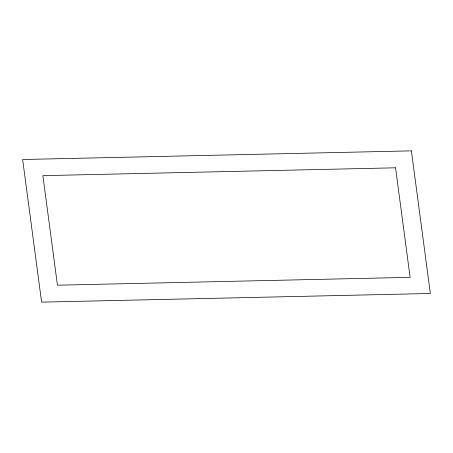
<?xml version="1.0" encoding="UTF-8"?>
<svg xmlns="http://www.w3.org/2000/svg" width="453" height="453" viewBox="0 0 453 453"><rect width="100%" height="100%" fill="white"/><g stroke="black" fill="none" stroke-linecap="round" stroke-linejoin="round"><path stroke-width="0.68" d="M411.392 150.86L22.65 159.507L41.608 302.14L430.35 293.493L411.392 150.86M395.554 167.803L42.888 175.651L57.446 285.197L410.112 277.349L395.554 167.803"/></g></svg>
